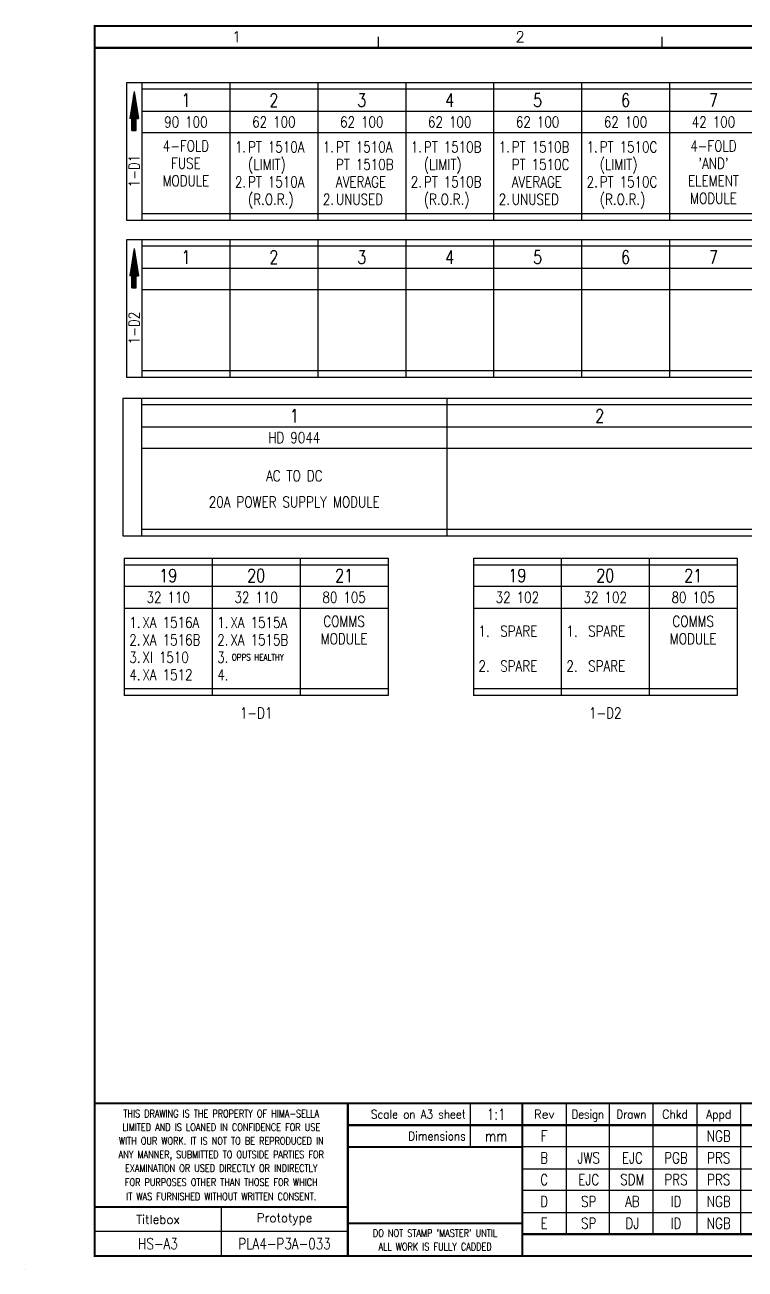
# Model space of a CAD drawing. Extents: x 0 to 414, y 0 to 285.
# Drawn here: x 0 to 165, y 0 to 285.2 of the extents above; entities that cross this region are included whole.
import ezdxf
from ezdxf.enums import TextEntityAlignment as Align

# ---------------------------------------------------------------- set-up
doc = ezdxf.new("R2010")
doc.units = 0
doc.header["$MEASUREMENT"] = 0
doc.linetypes.add('CONTINU', pattern=[0])
doc.layers.get('0').update_dxf_attribs({"linetype": 'CONTINUOUS'})
for name, color, linetype in [('COL', 2, 'CONTINU'), ('ROW', 2, 'CONTINU'), ('TEXT', 2, 'CONTINUOUS'), ('UPS', 2, 'CONTINUOUS')]:
    doc.layers.add(name, color=color, linetype=linetype)
doc.styles.add('ROMAND', font='ROMAND')
doc.styles.add('ROMANS', font='romans.shx', dxfattribs={"width": 0.8})

# ---------------------------------------------------------------- blocks, each defined once
blk = doc.blocks.new('*X0')
at = {"color": 0}
for p, q in [((89.1267, 82.167), (89.7703, 82.8106)), ((89.1695, 82.4343), (89.7393, 83.0041)), ((89.2123, 82.7016), (89.7084, 83.1977)), ((89.255, 82.9688), (89.6774, 83.3912)), ((89.2978, 83.2361), (89.6464, 83.5848)), ((89.3405, 83.5034), (89.6155, 83.7783)), ((89.3833, 83.7706), (89.5845, 83.9718)), ((89.4261, 84.0379), (89.5535, 84.1654)), ((89.4688, 84.3052), (89.5226, 84.3589)), ((88.528, 78.4253), (90.2038, 80.101)), ((88.5708, 78.6925), (90.1729, 80.2946)), ((88.5773, 78.25), (90.2348, 79.9075)), ((88.6136, 78.9598), (90.1419, 80.4881)), ((88.6563, 79.2271), (90.1109, 80.6817)), ((88.6991, 79.4943), (90.08, 80.8752)), ((88.7419, 79.7616), (90.049, 81.0687)), ((88.7846, 80.0289), (90.018, 81.2623)), ((88.8274, 80.2961), (89.9871, 81.4558)), ((88.8701, 80.5634), (89.9561, 81.6494)), ((88.9129, 80.8307), (89.9251, 81.8429)), ((88.9557, 81.0979), (89.8942, 82.0364)), ((88.9984, 81.3652), (89.8632, 82.23)), ((89.0412, 81.6325), (89.8322, 82.4235)), ((89.084, 81.8998), (89.8013, 82.6171)), ((88.8018, 78.25), (90.2658, 79.714)), ((89, 78.2237), (90.2967, 79.5204)), ((89, 77.9992), (90.3277, 79.3269)), ((89, 77.7747), (90.3587, 79.1333)), ((89, 77.5502), (90.3896, 78.9398)), ((89, 77.3257), (90.4206, 78.7463)), ((89, 77.1012), (90, 78.1012)), ((89, 76.8767), (90, 77.8767)), ((89, 76.6521), (90, 77.6521)), ((89, 76.4276), (90, 77.4276)), ((89, 76.2031), (90, 77.2031)), ((90.1488, 78.25), (90.4516, 78.5527)), ((90.3733, 78.25), (90.4825, 78.3592)), ((89, 75.9786), (90, 76.9786)), ((89, 75.7541), (90, 76.7541)), ((89, 75.5296), (90, 76.5296)), ((89.1949, 75.5), (90, 76.3051)), ((89.4194, 75.5), (90, 76.0806)), ((89.6439, 75.5), (90, 75.8561)), ((89.8684, 75.5), (90, 75.6316))]:
    blk.add_line(p, q, dxfattribs=at)
blk = doc.blocks.new('EDREV')
at = {"color": 2, "style": 'ROMANS', "width": 0.8}
for tag, p in [('DES', (129.2, 29.25)), ('DRN', (139.2, 29.25)), ('CHKD', (149.2, 29.25)), ('DES', (129.2, 24.25)), ('DRN', (139.2, 24.25)), ('CHKD', (149.2, 24.25)), ('DES', (129.2, 19.25)), ('DRN', (139.2, 19.25)), ('CHKD', (149.2, 19.25)), ('DES', (129.2, 14.25)), ('DRN', (139.2, 14.25)), ('CHKD', (149.2, 14.25)), ('DES', (129.2, 9.25)), ('DRN', (139.2, 9.25)), ('CHKD', (149.2, 9.25))]:
    blk.add_attdef(tag, text='', height=2.5, dxfattribs=at).set_placement(p, align=Align.CENTER)
blk = doc.blocks.new('HS-A3')
at = {"color": 1}
for p, q in [((81, 280), (81, 282.5)), ((146, 280), (146, 282.5)), ((102, 38), (102, 28)), ((124, 38), (124, 8)), ((134, 8), (134, 38)), ((144, 8), (144, 38)), ((154, 38), (154, 8)), ((164, 38), (164, 8)), ((301.5, 28), (114, 28)), ((114, 23), (301.5, 23)), ((301.5, 18), (114, 18)), ((45, 14.25), (45, 3)), ((114, 13), (270.5, 13)), ((74, 8.625), (16, 8.625)), ((0, 0), (0, 0.025))]:
    blk.add_line(p, q, dxfattribs=at)
at = {"color": 1, "const_width": 0.5}
blk.add_lwpolyline([(16, 3), (409, 3), (409, 285), (16, 285)], close=True, dxfattribs=at)
for points in [[(16, 280), (404, 280)], [(409, 38), (16, 38)], [(74, 3), (74, 38)], [(114, 3), (114, 38)], [(270.5, 33), (74, 33)], [(114, 28), (74, 28)], [(16, 14.25), (74, 14.25)], [(114, 10.5), (74, 10.5)], [(270.5, 8), (114, 8)]]:
    blk.add_lwpolyline(points, dxfattribs=at)
at = {"color": 2, "style": 'ROMAND'}
for s, p in [('1', (48.5, 282.5)), ('2', (113.5, 282.5))]:
    blk.add_text(s, height=2.5, dxfattribs=at).set_placement(p, align=Align.MIDDLE)
at = {"color": 3, "lineweight": 13, "style": 'ROMANS', "width": 0.8}
for s, p in [('THIS DRAWING IS THE PROPERTY OF HIMA-SELLA', (45, 35.6443)), ('LIMITED AND IS LOANED IN CONFIDENCE FOR USE', (45, 32.5193)), ('WITH OUR WORK. IT IS NOT TO BE REPRODUCED IN', (45, 29.3879)), ('ANY MANNER, SUBMITTED TO OUTSIDE PARTIES FOR', (45, 26.2629)), ('EXAMINATION OR USED DIRECTLY OR INDIRECTLY', (45, 23.1379)), ('FOR PURPOSES OTHER THAN THOSE FOR WHICH', (45, 19.9054)), ('IT WAS FURNISHED WITHOUT WRITTEN CONSENT.', (45, 16.6554)), ("DO NOT STAMP 'MASTER' UNTIL", (94, 8.2693)), ('ALL WORK IS FULLY CADDED', (94, 5.1443))]:
    blk.add_text(s, height=1.7, dxfattribs=at).set_placement(p, align=Align.MIDDLE_CENTER)
at = {"color": 4, "style": 'ROMAND', "width": 0.87}
for s, p in [('Scale on A3 sheet', (101, 34.4965)), ('Dimensions', (101, 29.5069))]:
    blk.add_text(s, height=2, dxfattribs=at).set_placement(p, align=Align.RIGHT)
at = {"color": 4, "style": 'ROMAND'}
blk.add_text('Rev', height=2, dxfattribs=at).set_placement((119, 34.5), align=Align.CENTER)
for s, width, p in [('Design', 0.85, (129, 34.5)), ('Drawn', 0.85, (139, 34.5)), ('Chkd', 0.9, (149, 34.5)), ('Appd', 0.9, (159, 34.5))]:
    blk.add_text(s, height=2, dxfattribs=dict(at, width=width)).set_placement(p, align=Align.CENTER)
for s, p in [('Titlebox', (30.5, 11.4375)), ('Prototype', (59.5, 11.4375))]:
    blk.add_text(s, height=2, dxfattribs=at).set_placement(p, align=Align.MIDDLE)
at = {"layer": 'COL', "style": 'ROMAND', "flags": 9}
for tag, p in [('COL1', (48.5, 282.5)), ('COL2', (113.5, 282.5)), ('COL3', (178.5, 282.5)), ('COL4', (243.5, 282.5)), ('COL5', (308.5, 282.5)), ('COL6', (373.5, 282.5))]:
    blk.add_attdef(tag, p, '', height=2.5, dxfattribs=at)
at = {"layer": 'ROW', "style": 'ROMAND', "flags": 9}
for tag, p in [('ROW1', (406.5, 249.5)), ('ROW2', (406.5, 188.5)), ('ROW3', (406.5, 127.5)), ('ROW4', (406.5, 66.5))]:
    blk.add_attdef(tag, p, '', height=2.5, dxfattribs=at)
at = {"layer": 'UPS', "style": 'ROMANS', "width": 0.8}
blk.add_text('HS-A3', height=2.5, dxfattribs=at).set_placement((30.5, 5.8125), align=Align.MIDDLE)
at = {"layer": 'UPS', "style": 'ROMANS', "width": 0.8, "flags": 8}
for tag, height, p in [('PLANOS->NR1', 2.5, (108, 34.25)), ('PLANOS->VERIF', 2.5, (293.5, 34.25)), ('PLANOS->NR2', 2.5, (108, 29.25)), ('PLANOS->CANVI1', 2.5, (119, 29.25)), ('PLANOS->NCAN1', 2.5, (159, 29.25)), ('PLANOS->DCAN1', 2.5, (262.5, 29.25)), ('PLANOS->ORIG', 2.5, (293.5, 29.25)), ('PLANOS->CANVI2', 2.5, (119, 24.25)), ('PLANOS->NCAN2', 2.5, (159, 24.25)), ('PLANOS->DCAN2', 2.5, (262.5, 24.25)), ('PLANOS->HECHF', 2.5, (293.5, 24.25)), ('PLANOS->CANVI3', 2.5, (119, 19.25)), ('PLANOS->NCAN3', 2.5, (159, 19.25)), ('PLANOS->DCAN3', 2.5, (262.5, 19.25)), ('PLANOS->HECHD', 2.5, (293.5, 19.25)), ('PLANOS->CANVI4', 2.5, (119, 14.25)), ('PLANOS->NCAN4', 2.5, (159, 14.25)), ('PLANOS->DCAN4', 2.5, (262.5, 14.25)), ('PLANOS->DATACREA', 2.5, (293.5, 14.25)), ('PLANOS->CANVI5', 2.5, (119, 9.25)), ('PLANOS->NCAN5', 2.5, (159, 9.25)), ('PLANOS->DCAN5', 2.5, (262.5, 9.25)), ('PROJS->DESCPRO3', 5, (345.5, 5.5)), ('PLANOS->PLANO', 5, (378.5, 5.5)), ('PLANOS->USER', 5, (402.75, 5.5))]:
    blk.add_attdef(tag, text='', height=height, dxfattribs=at).set_placement(p, align=Align.CENTER)
at = {"layer": 'UPS', "style": 'ROMANS', "width": 2.7474, "flags": 8}
blk.add_attdef('PLANOS->MCAN1', text='', height=2.5, rotation=0.069611, dxfattribs=at).set_placement((166, 31.6443), (253, 31.75), align=Align.FIT)
at = {"layer": 'UPS', "style": 'ROMANS', "flags": 8}
for tag, width, p, p2 in [('PLANOS->MCAN2', 2.6868, (166, 26.75), (253, 26.75)), ('PLANOS->MCAN3', 2.6868, (166, 21.75), (253, 21.75)), ('PLANOS->MCAN4', 2.6769, (166, 16.75), (253, 16.75)), ('PLANOS->MCAN5', 2.6868, (166, 11.75), (253, 11.75))]:
    blk.add_attdef(tag, text='', height=2.5, dxfattribs=dict(at, width=width)).set_placement(p, p2, align=Align.FIT)
at = {"layer": 'UPS', "style": 'ROMANS', "width": 0.8, "flags": 8}
blk.add_attdef('PLANOS->DENOM', (313.5, 24.25), '', height=2.5, dxfattribs=at)
at = {"layer": 'UPS', "color": 4, "style": 'ROMANS', "width": 0.8, "flags": 8}
for tag, p in [('PROJS->DESCPRO1', (303, 19.25)), ('PROJS->DESCPRO2', (303, 14.25))]:
    blk.add_attdef(tag, p, '', height=2.5, dxfattribs=at)
at = {"layer": 'UPS', "style": 'ROMANS', "width": 0.8, "flags": 8}
blk.add_attdef('PLANOS->PROTOTIPO', text='', height=2.5, dxfattribs=at).set_placement((59.5, 5.8125), align=Align.MIDDLE)
for tag, p in [('PLANOS->OBS4', (117, 5.5)), ('PLANOS->PLANO', (291.5, 5.5))]:
    blk.add_attdef(tag, text='', height=2.5, dxfattribs=at).set_placement(p, align=Align.MIDDLE_LEFT)
blk.add_attdef('PROJS->NOMPRO', text='', height=2.5, dxfattribs=at).set_placement((289, 5.5), align=Align.MIDDLE_RIGHT)

msp = doc.modelspace()

# ---------------------------------------------------------------- linework, layer by layer
for p, q in [((394.58, 272), (23.25, 272)), ((23.25, 272), (23.25, 240.5)), ((26.82, 272), (26.82, 240.5)), ((46.97, 272), (46.97, 240.5)), ((67.12, 272), (67.12, 240.5)), ((87.27, 272), (87.27, 240.5)), ((107.42, 272), (107.42, 240.5)), ((127.57, 272), (127.57, 240.5)), ((147.72, 272), (147.72, 240.5)), ((25.035, 270), (24.035, 263.75)), ((25.035, 270), (26.035, 263.75)), ((394.58, 270.5), (26.82, 270.5)), ((26.82, 265.5), (394.58, 265.5)), ((24.535, 263.75), (24.035, 263.75)), ((24.535, 261), (24.535, 263.75)), ((25.535, 261), (25.535, 263.75)), ((25.535, 263.75), (26.035, 263.75)), ((24.535, 261), (25.535, 261)), ((394.58, 260.5), (26.82, 260.5)), ((23.25, 240.5), (394.58, 240.5)), ((26.82, 242), (394.58, 242)), ((394.58, 236), (23.25, 236)), ((23.25, 236), (23.25, 204.5)), ((25.035, 234), (24.035, 227.75)), ((25.035, 234), (26.035, 227.75)), ((26.82, 236), (26.82, 204.5)), ((394.58, 234.5), (26.82, 234.5)), ((46.97, 236), (46.97, 204.5)), ((67.12, 236), (67.12, 204.5)), ((87.27, 236), (87.27, 204.5)), ((107.42, 236), (107.42, 204.5)), ((127.57, 236), (127.57, 204.5)), ((147.72, 236), (147.72, 204.5)), ((26.82, 229.5), (394.58, 229.5)), ((24.535, 227.75), (24.035, 227.75)), ((24.535, 225), (24.535, 227.75)), ((25.535, 227.75), (26.035, 227.75)), ((25.535, 225), (25.535, 227.75)), ((24.535, 225), (25.535, 225)), ((394.58, 224.5), (26.82, 224.5)), ((26.82, 206), (394.58, 206)), ((23.25, 204.5), (394.58, 204.5)), ((397.4891, 199.618), (22.4791, 199.618)), ((22.4791, 199.618), (22.4791, 168.118)), ((26.7291, 199.618), (26.7291, 168.118)), ((397.4891, 198.118), (26.7291, 198.118)), ((96.7291, 199.618), (96.7291, 168.118)), ((26.7291, 193.118), (397.4891, 193.118)), ((397.4891, 188.118), (26.7291, 188.118)), ((26.7291, 169.618), (397.4891, 169.618)), ((22.4791, 168.118), (397.4891, 168.118)), ((22.775, 163), (83.225, 163)), ((22.775, 163), (22.775, 131.5)), ((42.925, 163), (42.925, 131.5)), ((63.075, 163), (63.075, 131.5)), ((83.225, 163), (83.225, 131.5)), ((102.775, 163), (102.775, 131.5)), ((102.775, 163), (163.225, 163)), ((122.925, 163), (122.925, 131.5)), ((143.075, 163), (143.075, 131.5)), ((163.225, 163), (163.225, 131.5)), ((22.775, 161.5), (83.225, 161.5)), ((102.775, 161.5), (163.225, 161.5)), ((83.225, 156.5), (22.775, 156.5)), ((163.225, 156.5), (102.775, 156.5)), ((22.775, 151.5), (83.225, 151.5)), ((102.775, 151.5), (163.225, 151.5)), ((83.225, 133), (22.775, 133)), ((83.225, 131.5), (22.775, 131.5)), ((163.225, 133), (102.775, 133)), ((163.225, 131.5), (102.775, 131.5))]:
    msp.add_line(p, q)

# ---------------------------------------------------------------- block references
ref = msp.add_blockref('HS-A3', (0, 0))
ref.add_attrib('PLANOS->NCAN1', 'NGB', dxfattribs={"layer": 'UPS', "height": 2.5, "style": 'ROMANS', "width": 0.8, "flags": 8}).set_placement((159, 29.25), align=Align.CENTER)
ref.add_attrib('PLANOS->NR1', '1:1', dxfattribs={"layer": 'UPS', "height": 2.5, "style": 'ROMANS', "width": 0.8, "flags": 8}).set_placement((108, 34.25), align=Align.CENTER)
ref.add_attrib('PLANOS->NR2', 'mm', dxfattribs={"layer": 'UPS', "height": 2.5, "style": 'ROMANS', "width": 0.8, "flags": 8}).set_placement((108, 29.25), align=Align.CENTER)
ref.add_attrib('PLANOS->CANVI1', 'F', dxfattribs={"layer": 'UPS', "height": 2.5, "style": 'ROMANS', "width": 0.8, "flags": 8}).set_placement((119, 29.25), align=Align.CENTER)
ref.add_attrib('PLANOS->CANVI3', 'C', dxfattribs={"layer": 'UPS', "height": 2.5, "style": 'ROMANS', "width": 0.8, "flags": 8}).set_placement((119, 19.25), align=Align.CENTER)
ref.add_attrib('PLANOS->CANVI2', 'B', dxfattribs={"layer": 'UPS', "height": 2.5, "style": 'ROMANS', "width": 0.8, "flags": 8}).set_placement((119, 24.25), align=Align.CENTER)
ref.add_attrib('PLANOS->CANVI4', 'D', dxfattribs={"layer": 'UPS', "height": 2.5, "style": 'ROMANS', "width": 0.8, "flags": 8}).set_placement((119, 14.25), align=Align.CENTER)
ref.add_attrib('PLANOS->CANVI5', 'E', dxfattribs={"layer": 'UPS', "height": 2.5, "style": 'ROMANS', "width": 0.8, "flags": 8}).set_placement((119, 9.25), align=Align.CENTER)
ref.add_attrib('PLANOS->NCAN4', 'NGB', dxfattribs={"layer": 'UPS', "height": 2.5, "style": 'ROMANS', "width": 0.8, "flags": 8}).set_placement((159, 14.25), align=Align.CENTER)
ref.add_attrib('PLANOS->NCAN3', 'PRS', dxfattribs={"layer": 'UPS', "height": 2.5, "style": 'ROMANS', "width": 0.8, "flags": 8}).set_placement((159, 19.25), align=Align.CENTER)
ref.add_attrib('PLANOS->NCAN2', 'PRS', dxfattribs={"layer": 'UPS', "height": 2.5, "style": 'ROMANS', "width": 0.8, "flags": 8}).set_placement((159, 24.25), align=Align.CENTER)
ref.add_attrib('PLANOS->NCAN5', 'NGB', dxfattribs={"layer": 'UPS', "height": 2.5, "style": 'ROMANS', "width": 0.8, "flags": 8}).set_placement((159, 9.25), align=Align.CENTER)
ref.add_attrib('PLANOS->PROTOTIPO', 'PLA4-P3A-033', dxfattribs={"layer": 'UPS', "height": 2.5, "style": 'ROMANS', "width": 0.8, "flags": 8}).set_placement((59.5, 5.8125), align=Align.MIDDLE)
for p in [(-64.465, 185.5), (-64.465, 149.5)]:
    msp.add_blockref('*X0', p)
ref = msp.add_blockref('EDREV', (0, 0))
ref.add_attrib('DES', 'JWS', dxfattribs={"color": 2, "height": 2.5, "style": 'ROMANS', "width": 0.8}).set_placement((129.2, 24.25), align=Align.CENTER)
ref.add_attrib('DRN', 'EJC', dxfattribs={"color": 2, "height": 2.5, "style": 'ROMANS', "width": 0.8}).set_placement((139.2, 24.25), align=Align.CENTER)
ref.add_attrib('CHKD', 'PGB', dxfattribs={"color": 2, "height": 2.5, "style": 'ROMANS', "width": 0.8}).set_placement((149.2, 24.25), align=Align.CENTER)
ref.add_attrib('DES', 'EJC', dxfattribs={"color": 2, "height": 2.5, "style": 'ROMANS', "width": 0.8}).set_placement((129.2, 19.25), align=Align.CENTER)
ref.add_attrib('DRN', 'SDM', dxfattribs={"color": 2, "height": 2.5, "style": 'ROMANS', "width": 0.8}).set_placement((139.2, 19.25), align=Align.CENTER)
ref.add_attrib('CHKD', 'PRS', dxfattribs={"color": 2, "height": 2.5, "style": 'ROMANS', "width": 0.8}).set_placement((149.2, 19.25), align=Align.CENTER)
ref.add_attrib('DES', 'SP', dxfattribs={"color": 2, "height": 2.5, "style": 'ROMANS', "width": 0.8}).set_placement((129.2, 14.25), align=Align.CENTER)
ref.add_attrib('DRN', 'AB', dxfattribs={"color": 2, "height": 2.5, "style": 'ROMANS', "width": 0.8}).set_placement((139.2, 14.25), align=Align.CENTER)
ref.add_attrib('CHKD', 'ID', dxfattribs={"color": 2, "height": 2.5, "style": 'ROMANS', "width": 0.8}).set_placement((149.2, 14.25), align=Align.CENTER)
ref.add_attrib('DES', 'SP', dxfattribs={"color": 2, "height": 2.5, "style": 'ROMANS', "width": 0.8}).set_placement((129.2, 9.25), align=Align.CENTER)
ref.add_attrib('DRN', 'DJ', dxfattribs={"color": 2, "height": 2.5, "style": 'ROMANS', "width": 0.8}).set_placement((139.2, 9.25), align=Align.CENTER)
ref.add_attrib('CHKD', 'ID', dxfattribs={"color": 2, "height": 2.5, "style": 'ROMANS', "width": 0.8}).set_placement((149.2, 9.25), align=Align.CENTER)

# ---------------------------------------------------------------- texts
at = {"layer": 'TEXT', "style": 'ROMAND', "width": 0.8}
for s, p in [('1', (36.895, 268)), ('2', (57.045, 268)), ('3', (77.195, 268)), ('4', (97.345, 268)), ('5', (117.495, 268)), ('6', (137.645, 268)), ('7', (157.795, 268)), ('1', (36.895, 232)), ('2', (57.045, 232)), ('3', (77.195, 232)), ('4', (97.345, 232)), ('5', (117.495, 232)), ('6', (137.645, 232)), ('7', (157.795, 232))]:
    msp.add_text(s, height=3, dxfattribs=at).set_placement(p, align=Align.MIDDLE_CENTER)
at = {"layer": 'TEXT', "width": 0.8}
for s, height, style, p in [('90 100', 2.5, 'ROMAND', (36.895, 263)), ('62 100', 2.5, 'ROMAND', (57.045, 263)), ('62 100', 2.5, 'ROMAND', (77.195, 263)), ('62 100', 2.5, 'ROMAND', (97.345, 263)), ('62 100', 2.5, 'ROMAND', (117.495, 263)), ('62 100', 2.5, 'ROMAND', (137.645, 263)), ('42 100', 2.5, 'ROMAND', (157.795, 263)), ('4-FOLD', 2.5, 'ROMANS', (36.895, 257.5)), ('4-FOLD', 2.5, 'ROMANS', (157.795, 257.5)), ('FUSE', 2.5, 'ROMANS', (36.895, 253.5)), ("'AND'", 2.5, 'ROMANS', (157.795, 253.5)), ('MODULE', 2.5, 'ROMANS', (36.895, 249.5)), ('ELEMENT', 2.5, 'ROMANS', (157.795, 249.5)), ('MODULE', 2.5, 'ROMANS', (157.795, 245.5)), ('1', 3, 'ROMAND', (61.7291, 195.618)), ('2', 3, 'ROMAND', (131.7291, 195.618)), ('HD 9044', 2.5, 'ROMAND', (61.7291, 190.618)), ('AC TO DC', 2.5, 'ROMANS', (61.7291, 181.868)), ('20A POWER SUPPLY MODULE', 2.5, 'ROMANS', (61.7291, 175.868)), ('19', 3, 'ROMAND', (32.85, 159)), ('20', 3, 'ROMAND', (53, 159)), ('21', 3, 'ROMAND', (73.15, 159)), ('19', 3, 'ROMAND', (112.85, 159)), ('20', 3, 'ROMAND', (133, 159)), ('21', 3, 'ROMAND', (153.15, 159)), ('32 110', 2.5, 'ROMAND', (32.85, 154)), ('32 110', 2.5, 'ROMAND', (53, 154)), ('80 105', 2.5, 'ROMAND', (73.15, 154)), ('32 102', 2.5, 'ROMAND', (112.85, 154)), ('32 102', 2.5, 'ROMAND', (133, 154)), ('80 105', 2.5, 'ROMAND', (153.15, 154)), ('COMMS', 2.5, 'ROMANS', (73.15, 148.5)), ('COMMS', 2.5, 'ROMANS', (153.15, 148.5)), ('MODULE', 2.5, 'ROMANS', (73.15, 144.5)), ('MODULE', 2.5, 'ROMANS', (153.15, 144.5)), ('1-D1', 2.5, 'ROMANS', (53, 127.5)), ('1-D2', 2.5, 'ROMANS', (133, 127.5))]:
    msp.add_text(s, height=height, dxfattribs=dict(at, style=style)).set_placement(p, align=Align.MIDDLE)
at = {"layer": 'TEXT', "style": 'ROMANS', "width": 0.8}
for s, height, p in [('1.', 2.5, (48.13, 256)), ('PT 1510A', 2.5, (51.13, 256)), ('1.', 2.5, (68.28, 256)), ('PT 1510A', 2.5, (71.28, 256)), ('1.', 2.5, (88.43, 256)), ('PT 1510B', 2.5, (91.43, 256)), ('1.', 2.5, (108.58, 256)), ('PT 1510B', 2.5, (111.58, 256)), ('1.', 2.5, (128.73, 256)), ('PT 1510C', 2.5, (131.73, 256)), ('(LIMIT)', 2.5, (51.13, 252)), ('PT 1510B', 2.5, (71.28, 252)), ('(LIMIT)', 2.5, (91.43, 252)), ('PT 1510C', 2.5, (111.58, 252)), ('(LIMIT)', 2.5, (131.73, 252)), ('2.', 2.5, (48.13, 248)), ('PT 1510A', 2.5, (51.13, 248)), ('AVERAGE', 2.5, (71.28, 248)), ('2.', 2.5, (88.43, 248)), ('PT 1510B', 2.5, (91.43, 248)), ('AVERAGE', 2.5, (111.58, 248)), ('2.', 2.5, (128.73, 248)), ('PT 1510C', 2.5, (131.73, 248)), ('(R.O.R.)', 2.5, (51.13, 244)), ('2.', 2.5, (68.28, 244)), ('UNUSED', 2.5, (71.28, 244)), ('(R.O.R.)', 2.5, (91.43, 244)), ('2.', 2.5, (108.58, 244)), ('UNUSED', 2.5, (111.58, 244)), ('(R.O.R.)', 2.5, (131.73, 244)), ('1.', 2.5, (23.935, 147)), ('XA 1516A', 2.5, (26.935, 147)), ('1.', 2.5, (44.085, 147)), ('XA 1515A', 2.5, (47.085, 147)), ('2.', 2.5, (23.935, 143)), ('XA 1516B', 2.5, (26.935, 143)), ('2.', 2.5, (44.085, 143)), ('XA 1515B', 2.5, (47.085, 143)), ('1.', 2.5, (103.935, 145)), ('SPARE', 2.5, (108.935, 145)), ('1.', 2.5, (124.085, 145)), ('SPARE', 2.5, (129.085, 145)), ('3.', 2.5, (23.935, 139)), ('XI 1510', 2.5, (26.935, 139)), ('3.', 2.5, (44.085, 139)), ('OPPS HEALTHY', 1.5, (47.4193, 139.5186)), ('4.', 2.5, (23.935, 135)), ('XA 1512', 2.5, (26.935, 135)), ('4.', 2.5, (44.085, 135)), ('2.', 2.5, (103.935, 137)), ('SPARE', 2.5, (108.935, 137)), ('2.', 2.5, (124.085, 137)), ('SPARE', 2.5, (129.085, 137))]:
    msp.add_text(s, height=height, dxfattribs=at).set_placement(p)
at = {"layer": 'TEXT', "style": 'ROMAND', "width": 0.8}
for s, p in [('1-D1', (26.285, 251.75)), ('1-D2', (26.285, 215.75))]:
    msp.add_text(s, height=2.5, rotation=90, dxfattribs=at).set_placement(p, align=Align.CENTER)

doc.saveas('drawing.dxf')
